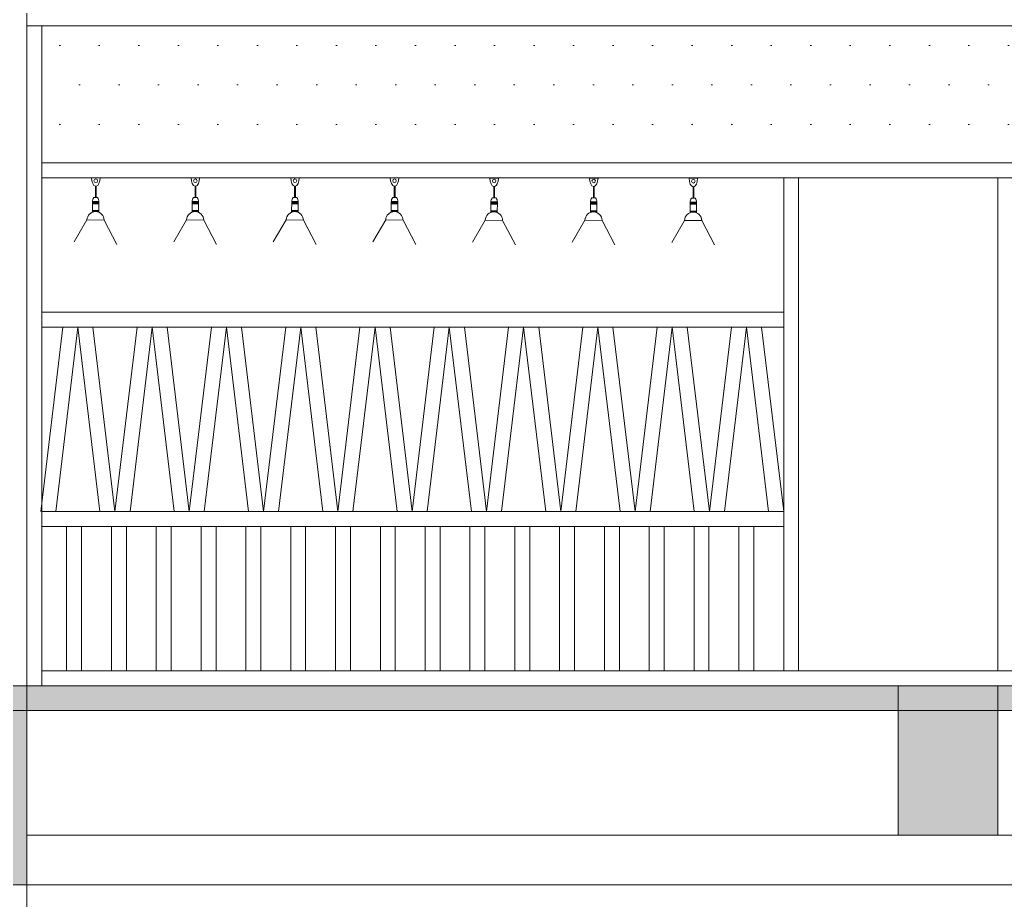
# Model space of a CAD drawing. Header units: millimetres. Extents: x -51 to 151, y -74 to 104.
# Drawn here: x -7.846 to -3.887, y 4.038 to 7.575 of the extents above; entities that cross this region are included whole.
import ezdxf

# ---------------------------------------------------------------- set-up
doc = ezdxf.new("R2010")
doc.units = ezdxf.units.MM
doc.header["$LTSCALE"] = 15

msp = doc.modelspace()

# ---------------------------------------------------------------- hatches: boundary and pattern name
at = {"linetype": 'Continuous', "lineweight": 9}
h = msp.add_hatch(dxfattribs=at)
h.set_pattern_fill('DOTS', color=254, scale=0.1)
h.set_pattern_definition([(0, (-665.70377, 52.23938), (0.079375, 0.15875), [0, -0.15875])])
h.paths.add_polyline_path([(-2.0661, 7.55), (-7.7574, 7.55), (-7.7574, 7), (-2.0661, 7)])
at = {"linetype": 'Continuous', "lineweight": 13}
h = msp.add_hatch(color=256, dxfattribs=at)
h.dxf.hatch_style = 1
h.paths.add_polyline_path([(-8.4174, 4.1), (-7.8174, 4.1), (-7.8174, 4.9), (-8.4174, 4.9)])
h = msp.add_hatch(color=256, dxfattribs=at)
h.dxf.hatch_style = 1
h.paths.add_polyline_path([(1.1026, 4.8), (1.1026, 4.9), (-7.8174, 4.9), (-7.8174, 4.8)])
h = msp.add_hatch(color=256, dxfattribs=at)
h.dxf.hatch_style = 1
h.paths.add_polyline_path([(-4.3174, 4.3), (-3.9174, 4.3), (-3.9174, 4.9), (-4.3174, 4.9)])

# ---------------------------------------------------------------- linework, layer by layer
for p, q in [((-7.8174, 4.9), (-7.8174, 8.1798)), ((-7.8174, -1.6144), (-7.8174, 4.4592))]:
    msp.add_line(p, q, dxfattribs=at)
at = {"color": 254, "linetype": 'Continuous', "lineweight": 9}
for p, q in [((-7.7574, 4.9), (-7.7574, 7.55)), ((-7.5574, 6.94), (-7.5231, 6.94)), ((-7.1574, 6.94), (-7.1231, 6.94)), ((-6.7574, 6.94), (-6.7231, 6.94)), ((-6.3574, 6.94), (-6.3231, 6.94)), ((-5.9574, 6.939), (-5.9231, 6.939)), ((-5.5574, 6.939), (-5.5231, 6.939)), ((-5.1574, 6.938), (-5.1231, 6.938)), ((-7.5416, 6.8614), (-7.5416, 6.9058)), ((-7.5384, 6.9059), (-7.5384, 6.8592)), ((-7.1416, 6.8614), (-7.1416, 6.9058)), ((-7.1384, 6.9059), (-7.1384, 6.8592)), ((-6.7416, 6.8614), (-6.7416, 6.9058)), ((-6.7384, 6.9059), (-6.7384, 6.8592)), ((-6.3416, 6.8614), (-6.3416, 6.9058)), ((-6.3384, 6.9059), (-6.3384, 6.8592)), ((-5.9416, 6.8604), (-5.9416, 6.9048)), ((-5.9384, 6.9049), (-5.9384, 6.8582)), ((-5.5416, 6.8604), (-5.5416, 6.9048)), ((-5.5384, 6.9049), (-5.5384, 6.8582)), ((-5.1416, 6.8594), (-5.1416, 6.9038)), ((-5.1384, 6.9039), (-5.1384, 6.8572)), ((-7.5479, 6.8604), (-7.5328, 6.8603)), ((-7.1479, 6.8604), (-7.1328, 6.8603)), ((-6.7479, 6.8604), (-6.7328, 6.8603)), ((-6.3479, 6.8604), (-6.3328, 6.8603)), ((-5.9479, 6.8594), (-5.9328, 6.8593)), ((-5.5479, 6.8594), (-5.5328, 6.8593)), ((-5.1479, 6.8584), (-5.1328, 6.8583)), ((-7.5536, 6.8018), (-7.5534, 6.8447)), ((-7.5534, 6.8447), (-7.5275, 6.8445)), ((-7.5534, 6.8421), (-7.5275, 6.8419)), ((-7.5534, 6.84), (-7.5275, 6.8398)), ((-7.5534, 6.8379), (-7.5275, 6.8378)), ((-7.5534, 6.8358), (-7.5275, 6.8357)), ((-7.5275, 6.8445), (-7.5277, 6.8012)), ((-7.1536, 6.8018), (-7.1534, 6.8447)), ((-7.1534, 6.8447), (-7.1275, 6.8445)), ((-7.1534, 6.8421), (-7.1275, 6.8419)), ((-7.1534, 6.84), (-7.1275, 6.8398)), ((-7.1534, 6.8379), (-7.1275, 6.8378)), ((-7.1534, 6.8358), (-7.1275, 6.8357)), ((-7.1275, 6.8445), (-7.1277, 6.8012)), ((-6.7536, 6.8018), (-6.7534, 6.8447)), ((-6.7534, 6.8447), (-6.7275, 6.8445)), ((-6.7534, 6.8421), (-6.7275, 6.8419)), ((-6.7534, 6.84), (-6.7275, 6.8398)), ((-6.7534, 6.8379), (-6.7275, 6.8378)), ((-6.7534, 6.8358), (-6.7275, 6.8357)), ((-6.7275, 6.8445), (-6.7277, 6.8012)), ((-6.3536, 6.8018), (-6.3534, 6.8447)), ((-6.3534, 6.8447), (-6.3275, 6.8445)), ((-6.3534, 6.8421), (-6.3275, 6.8419)), ((-6.3534, 6.84), (-6.3275, 6.8398)), ((-6.3534, 6.8379), (-6.3275, 6.8378)), ((-6.3534, 6.8358), (-6.3275, 6.8357)), ((-6.3275, 6.8445), (-6.3277, 6.8012)), ((-5.9536, 6.8008), (-5.9534, 6.8437)), ((-5.9534, 6.8437), (-5.9275, 6.8435)), ((-5.9534, 6.8411), (-5.9275, 6.8409)), ((-5.9534, 6.839), (-5.9275, 6.8388)), ((-5.9534, 6.8369), (-5.9275, 6.8368)), ((-5.9534, 6.8348), (-5.9275, 6.8347)), ((-5.9275, 6.8435), (-5.9277, 6.8002)), ((-5.5536, 6.8008), (-5.5534, 6.8437)), ((-5.5534, 6.8437), (-5.5275, 6.8435)), ((-5.5534, 6.8411), (-5.5275, 6.8409)), ((-5.5534, 6.839), (-5.5275, 6.8388)), ((-5.5534, 6.8369), (-5.5275, 6.8368)), ((-5.5534, 6.8348), (-5.5275, 6.8347)), ((-5.5275, 6.8435), (-5.5277, 6.8002)), ((-5.1536, 6.7998), (-5.1534, 6.8427)), ((-5.1534, 6.8427), (-5.1275, 6.8425)), ((-5.1534, 6.8401), (-5.1275, 6.8399)), ((-5.1534, 6.838), (-5.1275, 6.8379)), ((-5.1534, 6.8359), (-5.1275, 6.8358)), ((-5.1534, 6.8338), (-5.1275, 6.8337)), ((-5.1275, 6.8425), (-5.1277, 6.7992)), ((-7.5758, 6.7706), (-7.6272, 6.6826)), ((-7.5063, 6.7702), (-7.5758, 6.7706)), ((-7.5536, 6.8084), (-7.5277, 6.8083)), ((-7.5536, 6.8042), (-7.5277, 6.8041)), ((-7.5063, 6.7702), (-7.4552, 6.6722)), ((-7.1758, 6.7706), (-7.2272, 6.6826)), ((-7.1063, 6.7702), (-7.1758, 6.7706)), ((-7.1536, 6.8084), (-7.1277, 6.8083)), ((-7.1536, 6.8042), (-7.1277, 6.8041)), ((-7.1063, 6.7702), (-7.0552, 6.6722)), ((-6.7758, 6.7706), (-6.8272, 6.6826)), ((-6.7063, 6.7702), (-6.7758, 6.7706)), ((-6.7536, 6.8084), (-6.7277, 6.8083)), ((-6.7536, 6.8042), (-6.7277, 6.8041)), ((-6.7063, 6.7702), (-6.6552, 6.6722)), ((-6.3758, 6.7706), (-6.4272, 6.6826)), ((-6.3063, 6.7702), (-6.3758, 6.7706)), ((-6.3536, 6.8084), (-6.3277, 6.8083)), ((-6.3536, 6.8042), (-6.3277, 6.8041)), ((-6.3063, 6.7702), (-6.2552, 6.6722)), ((-5.9758, 6.7696), (-6.0272, 6.6816)), ((-5.9063, 6.7692), (-5.9758, 6.7696)), ((-5.9536, 6.8074), (-5.9277, 6.8073)), ((-5.9536, 6.8032), (-5.9277, 6.8031)), ((-5.9063, 6.7692), (-5.8552, 6.6712)), ((-5.5758, 6.7696), (-5.6272, 6.6816)), ((-5.5063, 6.7692), (-5.5758, 6.7696)), ((-5.5536, 6.8074), (-5.5277, 6.8073)), ((-5.5536, 6.8032), (-5.5277, 6.8031)), ((-5.5063, 6.7692), (-5.4552, 6.6712)), ((-5.1536, 6.8064), (-5.1277, 6.8063)), ((-5.1536, 6.8023), (-5.1277, 6.8021)), ((-5.1758, 6.7686), (-5.2272, 6.6806)), ((-5.1064, 6.7682), (-5.1758, 6.7686)), ((-5.1064, 6.7682), (-5.0552, 6.6702)), ((-7.7616, 5.6), (-7.6728, 6.34)), ((-7.7012, 5.6), (-7.6124, 6.34)), ((-7.5236, 5.6), (-7.6124, 6.34)), ((-7.4632, 5.6), (-7.552, 6.34)), ((-7.4632, 5.6), (-7.3744, 6.34)), ((-7.4028, 5.6), (-7.314, 6.34)), ((-7.2252, 5.6), (-7.314, 6.34)), ((-7.1648, 5.6), (-7.2535, 6.34)), ((-7.1648, 5.6), (-7.076, 6.34)), ((-7.1043, 5.6), (-7.0156, 6.34)), ((-6.9268, 5.6), (-7.0156, 6.34)), ((-6.8663, 5.6), (-6.9551, 6.34)), ((-6.8663, 5.6), (-6.7776, 6.34)), ((-6.8059, 5.6), (-6.7171, 6.34)), ((-6.6284, 5.6), (-6.7171, 6.34)), ((-6.5679, 5.6), (-6.6567, 6.34)), ((-6.5679, 5.6), (-6.4791, 6.34)), ((-6.5075, 5.6), (-6.4187, 6.34)), ((-6.3299, 5.6), (-6.4187, 6.34)), ((-6.2695, 5.6), (-6.3583, 6.34)), ((-6.2695, 5.6), (-6.1807, 6.34)), ((-6.2091, 5.6), (-6.1203, 6.34)), ((-6.0315, 5.6), (-6.1203, 6.34)), ((-5.9711, 5.6), (-6.0599, 6.34)), ((-5.9711, 5.6), (-5.8823, 6.34)), ((-5.9107, 5.6), (-5.8219, 6.34)), ((-5.7331, 5.6), (-5.8219, 6.34)), ((-5.6727, 5.6), (-5.7614, 6.34)), ((-5.6727, 5.6), (-5.5839, 6.34)), ((-5.6122, 5.6), (-5.5235, 6.34)), ((-5.4347, 5.6), (-5.5235, 6.34)), ((-5.3742, 5.6), (-5.463, 6.34)), ((-5.3742, 5.6), (-5.2855, 6.34)), ((-5.3138, 5.6), (-5.225, 6.34)), ((-5.1363, 5.6), (-5.225, 6.34)), ((-5.0758, 5.6), (-5.1646, 6.34)), ((-5.0758, 5.6), (-4.987, 6.34)), ((-5.0154, 5.6), (-4.9266, 6.34)), ((-4.8378, 5.6), (-4.9266, 6.34)), ((-4.7774, 5.6), (-4.8662, 6.34))]:
    msp.add_line(p, q, dxfattribs=at)
at = {"linetype": 'Continuous', "lineweight": 13}
for points in [[(-7.8174, 7.55), (-2.0061, 7.55)], [(1.2026, 4.9), (-8.4174, 4.9)], [(-8.4174, 4.8), (1.2026, 4.8)], [(-7.8174, 4.3), (-0.4174, 4.3)], [(-7.8174, 4.1), (-0.4174, 4.1)]]:
    msp.add_lwpolyline(points, dxfattribs=at)
at = {"color": 254, "linetype": 'Continuous', "lineweight": 9}
for points in [[(-7.7574, 7), (-2.0661, 7)], [(-7.7574, 6.94), (-2.0661, 6.94)], [(-4.7774, 4.96), (-4.7774, 6.94)], [(-4.7174, 4.96), (-4.7174, 6.94)], [(-3.9174, 4.96), (-3.9174, 6.94)], [(-7.7574, 6.4), (-4.7774, 6.4)], [(-7.7574, 6.34), (-4.7774, 6.34)], [(-7.7574, 5.6), (-4.7774, 5.6)], [(-7.7574, 5.54), (-4.7774, 5.54)], [(-7.6574, 4.96), (-7.6574, 5.54)], [(-7.5974, 4.96), (-7.5974, 5.54)], [(-7.4774, 4.96), (-7.4774, 5.54)], [(-7.4174, 4.96), (-7.4174, 5.54)], [(-7.2974, 4.96), (-7.2974, 5.54)], [(-7.2374, 4.96), (-7.2374, 5.54)], [(-7.1174, 4.96), (-7.1174, 5.54)], [(-7.0574, 4.96), (-7.0574, 5.54)], [(-6.9374, 4.96), (-6.9374, 5.54)], [(-6.8774, 4.96), (-6.8774, 5.54)], [(-6.7574, 4.96), (-6.7574, 5.54)], [(-6.6974, 4.96), (-6.6974, 5.54)], [(-6.5774, 4.96), (-6.5774, 5.54)], [(-6.5174, 4.96), (-6.5174, 5.54)], [(-6.3974, 4.96), (-6.3974, 5.54)], [(-6.3374, 4.96), (-6.3374, 5.54)], [(-6.2174, 4.96), (-6.2174, 5.54)], [(-6.1574, 4.96), (-6.1574, 5.54)], [(-6.0374, 4.96), (-6.0374, 5.54)], [(-5.9774, 4.96), (-5.9774, 5.54)], [(-5.8574, 4.96), (-5.8574, 5.54)], [(-5.7974, 4.96), (-5.7974, 5.54)], [(-5.6774, 4.96), (-5.6774, 5.54)], [(-5.6174, 4.96), (-5.6174, 5.54)], [(-5.4974, 4.96), (-5.4974, 5.54)], [(-5.4374, 4.96), (-5.4374, 5.54)], [(-5.3174, 4.96), (-5.3174, 5.54)], [(-5.2574, 4.96), (-5.2574, 5.54)], [(-5.1374, 4.96), (-5.1374, 5.54)], [(-5.0774, 4.96), (-5.0774, 5.54)], [(-4.9574, 4.96), (-4.9574, 5.54)], [(-4.8974, 4.96), (-4.8974, 5.54)], [(-7.7574, 4.96), (-2.0661, 4.96)]]:
    msp.add_lwpolyline(points, dxfattribs=at)
at = {"linetype": 'Continuous', "lineweight": 13}
for points in [[(-8.4174, 4.1), (-7.8174, 4.1), (-7.8174, 4.9), (-8.4174, 4.9)], [(-4.3174, 4.3), (-3.9174, 4.3), (-3.9174, 4.9), (-4.3174, 4.9)]]:
    msp.add_lwpolyline(points, close=True, dxfattribs=at)
at = {"color": 254, "linetype": 'Continuous', "lineweight": 9}
for centre in [(-7.5403, 6.9282), (-7.1403, 6.9282), (-6.7403, 6.9282), (-6.3403, 6.9282), (-5.9403, 6.9272), (-5.5403, 6.9272), (-5.1403, 6.9262)]:
    msp.add_circle(centre, 0.00711, dxfattribs=at)
for centre, radius, start, end in [((-7.5399, 6.904), 0.00242, 51.2316, 132.6679), ((-7.1399, 6.904), 0.00242, 51.2316, 132.6679), ((-6.7399, 6.904), 0.00242, 51.2316, 132.6679), ((-6.3399, 6.904), 0.00242, 51.2316, 132.6679), ((-5.9399, 6.903), 0.00242, 51.2316, 132.6679), ((-5.5399, 6.903), 0.00242, 51.2316, 132.6679), ((-5.1399, 6.902), 0.00242, 51.2316, 132.6679), ((-7.5411, 6.7694), 0.0347, 1.3374, 178.0391), ((-7.1411, 6.7694), 0.0347, 1.3374, 178.0391), ((-6.7411, 6.7694), 0.0347, 1.3374, 178.0391), ((-6.3411, 6.7694), 0.0347, 1.3374, 178.0391), ((-5.9411, 6.7684), 0.0347, 1.3374, 178.0391), ((-5.5411, 6.7684), 0.0347, 1.3374, 178.0391), ((-5.1411, 6.7674), 0.0347, 1.3374, 178.0391)]:
    msp.add_arc(centre, radius, start, end, dxfattribs=at)
for centre, major_axis, ratio, start_param, end_param in [((-7.5403, 6.9418), (0, 0.0361), 0.47541, 1.619996, 3.065556), ((-7.5403, 6.9418), (0, 0.0361), 0.47541, 3.249996, 4.663189), ((-7.1403, 6.9418), (0, 0.0361), 0.47541, 1.619996, 3.065556), ((-7.1403, 6.9418), (0, 0.0361), 0.47541, 3.249996, 4.663189), ((-6.7403, 6.9418), (0, 0.0361), 0.47541, 1.619996, 3.065556), ((-6.7403, 6.9418), (0, 0.0361), 0.47541, 3.249996, 4.663189), ((-6.3403, 6.9418), (0, 0.0361), 0.47541, 1.619996, 3.065556), ((-6.3403, 6.9418), (0, 0.0361), 0.47541, 3.249996, 4.663189), ((-5.9403, 6.9408), (0, 0.0361), 0.47541, 1.619996, 3.065556), ((-5.9403, 6.9408), (0, 0.0361), 0.47541, 3.249996, 4.663189), ((-5.5403, 6.9408), (0, 0.0361), 0.47541, 1.619996, 3.065556), ((-5.5403, 6.9408), (0, 0.0361), 0.47541, 3.249996, 4.663189), ((-5.1403, 6.9398), (0, 0.0361), 0.47541, 1.619996, 3.065556), ((-5.1403, 6.9398), (0, 0.0361), 0.47541, 3.249996, 4.663189), ((-7.5404, 6.8435), (0.0001, 0.0207), 0.625, 0.622368, 1.622535), ((-7.5404, 6.8435), (0.0001, 0.0207), 0.625, 4.66065, 5.660817), ((-7.1404, 6.8435), (0.0001, 0.0207), 0.625, 0.622368, 1.622535), ((-7.1404, 6.8435), (0.0001, 0.0207), 0.625, 4.66065, 5.660817), ((-6.7404, 6.8435), (0.0001, 0.0207), 0.625, 0.622368, 1.622535), ((-6.7404, 6.8435), (0.0001, 0.0207), 0.625, 4.66065, 5.660817), ((-6.3404, 6.8435), (0.0001, 0.0207), 0.625, 0.622368, 1.622535), ((-6.3404, 6.8435), (0.0001, 0.0207), 0.625, 4.66065, 5.660817), ((-5.9404, 6.8425), (0.0001, 0.0207), 0.625, 0.622368, 1.622535), ((-5.9404, 6.8425), (0.0001, 0.0207), 0.625, 4.66065, 5.660817), ((-5.5404, 6.8425), (0.0001, 0.0207), 0.625, 0.622368, 1.622535), ((-5.5404, 6.8425), (0.0001, 0.0207), 0.625, 4.66065, 5.660817), ((-5.1404, 6.8415), (0.0001, 0.0207), 0.625, 0.622368, 1.622535), ((-5.1404, 6.8415), (0.0001, 0.0207), 0.625, 4.66065, 5.660817)]:
    msp.add_ellipse(centre, major_axis=major_axis, ratio=ratio, start_param=start_param, end_param=end_param, dxfattribs=at)

doc.saveas('drawing.dxf')
